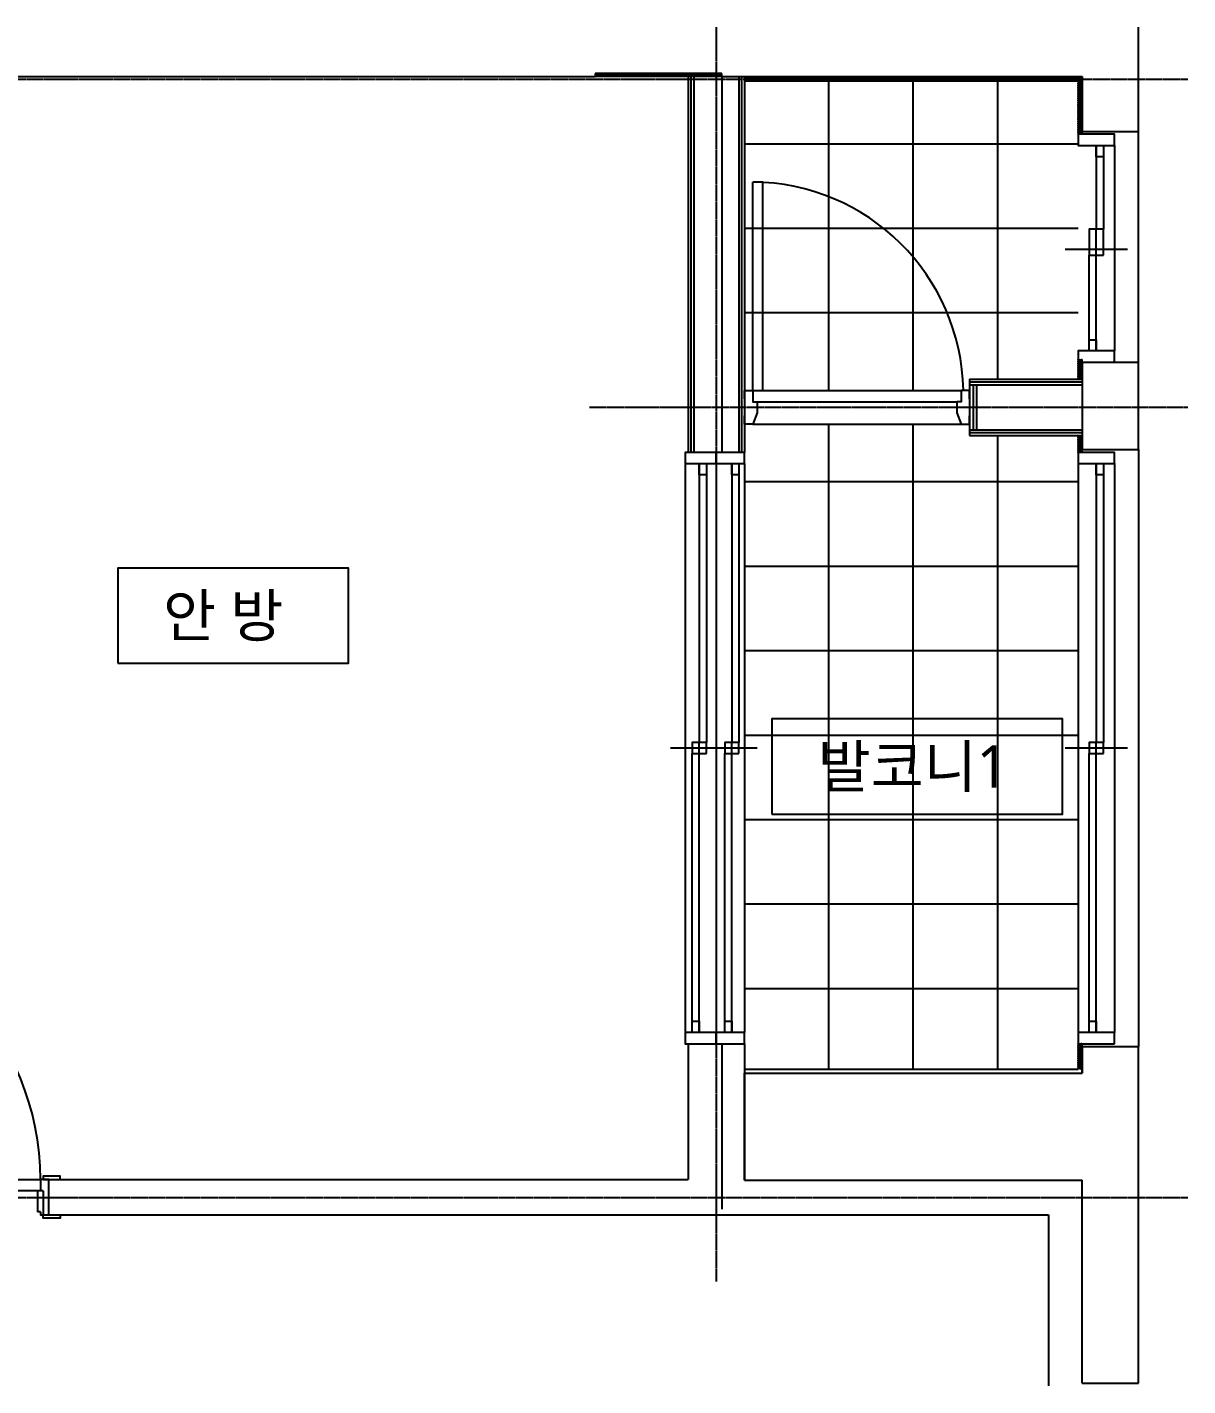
# Model space of a CAD drawing. Header units: millimetres. Extents: x 0 to 7727, y 0 to 4825.
# Drawn here: x 3605 to 7727, y 0 to 4825 of the extents above; entities that cross this region are included whole.
import ezdxf
from ezdxf.enums import TextEntityAlignment as Align

# ---------------------------------------------------------------- set-up
doc = ezdxf.new("R2010")
doc.units = ezdxf.units.MM
doc.linetypes.add('주동원본-1$0$CEN', pattern=[62, 60, -1, 0, -1])
for name, color, linetype in [('A_TXT', 160, 'Continuous'), ('LEGN', 7, 'Continuous'), ('주동원본-1$0$A_DOOR', 250, 'Continuous'), ('주동원본-1$0$A_DRY', 250, 'Continuous'), ('주동원본-1$0$A_ELE6', 6, 'Continuous'), ('주동원본-1$0$A_FIN2', 8, 'Continuous'), ('주동원본-1$0$A_HAT_P', 179, 'Continuous'), ('주동원본-1$0$A_HRAL', 4, 'Continuous'), ('주동원본-1$0$A_INS', 8, 'Continuous'), ('주동원본-1$0$A_WIN', 4, 'Continuous'), ('주동원본-1$0$AS_CEN-1', 1, '주동원본-1$0$CEN'), ('주동원본-1$0$AS_CON', 170, 'Continuous'), ('주동원본-1$0$WBLOCK', 7, 'Continuous')]:
    doc.layers.add(name, color=color, linetype=linetype)
doc.styles.add('맑은고딕', font='malgun.ttf')

# ---------------------------------------------------------------- blocks, each defined once
blk = doc.blocks.new('주동원본-1$0$WD_1000_D-a')
at = {"layer": '주동원본-1$0$A_DOOR', "linetype": 'Continuous'}
blk.add_line((0, 162), (50, 37), dxfattribs=at)
at = {"layer": '주동원본-1$0$A_DOOR', "color": 8}
for p, q in [((110, 162), (1020, 162)), ((1010, 122), (90, 122))]:
    blk.add_line(p, q, dxfattribs=at)
at = {"layer": '주동원본-1$0$A_DOOR', "ltscale": 0.3}
for p, q in [((70, 122), (90, 122)), ((70, 122), (70, 37)), ((90, 122), (90, 47)), ((1030, 122), (1010, 122)), ((1010, 122), (1010, 47)), ((1030, 122), (1030, 37)), ((80, 47), (90, 47)), ((1020, 47), (1010, 47))]:
    blk.add_line(p, q, dxfattribs=at)
at = {"layer": '주동원본-1$0$A_DOOR'}
blk.add_lwpolyline([(80, 162), (110, 162), (110, 1102), (80, 1102)], close=True, dxfattribs=at)
at = {"layer": '주동원본-1$0$A_DOOR', "linetype": 'Continuous'}
blk.add_lwpolyline([(0, 162), (50, 162), (50, 37), (0, 37)], close=True, dxfattribs=at)
at = {"layer": '주동원본-1$0$A_DOOR', "ltscale": 0.3}
for points in [[(70, 162), (10, 162), (10, 174), (70, 174)], [(1030, 162), (1090, 162), (1090, 174), (1030, 174)], [(70, 37), (10, 37), (10, 25), (70, 25)], [(1030, 37), (1090, 37), (1090, 25), (1030, 25)]]:
    blk.add_lwpolyline(points, close=True, dxfattribs=at)
for points in [[(50, 37), (50, 162), (80, 162), (80, 122)], [(1050, 37), (1050, 162), (1020, 162), (1020, 122)], [(80, 47), (80, 37), (50, 37)], [(1020, 47), (1020, 37), (1050, 37)]]:
    blk.add_lwpolyline(points, dxfattribs=at)
at = {"layer": '주동원본-1$0$A_DOOR', "color": 8}
blk.add_arc((79.3, 161.7), 940.7, 0.0175, 88.4976, dxfattribs=at)
blk = doc.blocks.new('주동원본-1$0$SD_800')
at = {"layer": '주동원본-1$0$A_DOOR', "linetype": 'Continuous'}
blk.add_line((30, 120), (30, 860), dxfattribs=at)
at = {"layer": '주동원본-1$0$A_DOOR', "color": 8}
for p, q in [((30, 120), (770, 120)), ((45, 80), (755, 80)), ((30, 0), (770, 0))]:
    blk.add_line(p, q, dxfattribs=at)
at = {"layer": '주동원본-1$0$A_DOOR', "linetype": 'Continuous'}
for points in [[(30, 120), (65, 120), (65, 860), (30, 860)], [(0, 90), (0, 120), (30, 120), (30, 80), (45, 80), (45, 40), (30, 0), (0, 0), (0, 30)], [(800, 90), (800, 120), (770, 120), (770, 80), (755, 80), (755, 40), (770, 0), (800, 0), (800, 30)]]:
    blk.add_lwpolyline(points, dxfattribs=at)
at = {"layer": '주동원본-1$0$A_DOOR', "color": 8}
blk.add_arc((24.5, 106.7), 753.3, 1.0384, 89.5816, dxfattribs=at)

msp = doc.modelspace()

# ---------------------------------------------------------------- linework, layer by layer
at = {"layer": 'LEGN', "color": 7}
for points in [[(3926.5, 2566.5), (4745.5, 2566.5), (4745.5, 2903.6), (3926.5, 2903.6)], [(6249.5, 2030.6), (7282.4, 2030.6), (7282.4, 2368.9), (6249.5, 2368.9)]]:
    msp.add_lwpolyline(points, close=True, dxfattribs=at)
at = {"layer": '주동원본-1$0$A_DRY', "color": 7}
for p, q in [((5952, 4650), (5952, 3315)), ((5962, 4650), (5962, 3315)), ((5972, 4650), (5972, 3315)), ((6132, 4650), (6132, 3315)), ((6142, 4650), (6142, 3315)), ((6152, 4650), (6152, 3315)), ((6952, 3575), (7352, 3575)), ((6952, 3575), (6952, 3375)), ((6952, 3565), (7352, 3565)), ((6952, 3555), (7352, 3555)), ((6964.5, 3555), (6964.5, 3395)), ((6977, 3555), (6977, 3395)), ((6952, 3395), (7352, 3395)), ((6952, 3385), (7352, 3385)), ((6952, 3375), (7352, 3375)), ((5952, 1215), (5952, 732.5)), ((6152, 1215), (6152, 730)), ((3682, 732.5), (5952, 732.5)), ((3682, 607.5), (7232, 607.5)), ((7232, 607.5), (7232, 0))]:
    msp.add_line(p, q, dxfattribs=at)
at = {"layer": '주동원본-1$0$A_ELE6', "color": 7}
for p, q in [((7552, 4455), (7552, 4825)), ((7552, 3635), (7552, 4455)), ((7552, 3325), (7552, 1205))]:
    msp.add_line(p, q, dxfattribs=at)
at = {"layer": '주동원본-1$0$A_FIN2', "color": 7, "ltscale": 0.7}
msp.add_line((6072, 4650), (5622, 4650), dxfattribs=at)
at = {"layer": '주동원본-1$0$A_HAT_P', "color": 7, "linetype": 'Continuous', "ltscale": 0.5}
for p, q in [((6452, 3535), (6452, 4635)), ((6752, 3535), (6752, 4635)), ((7052, 3575), (7052, 4635)), ((7337, 4410), (6152, 4410)), ((7337, 4110), (6152, 4110)), ((7337, 3810), (6152, 3810)), ((6452, 1125), (6452, 3415)), ((6752, 1125), (6752, 3415)), ((7052, 1125), (7052, 3375)), ((7337, 3210), (6152, 3210)), ((7337, 2910), (6152, 2910)), ((7337, 2610), (6152, 2610)), ((7337, 2310), (6152, 2310)), ((7337, 2010), (6152, 2010)), ((7337, 1710), (6152, 1710)), ((7337, 1410), (6152, 1410))]:
    msp.add_line(p, q, dxfattribs=at)
at = {"layer": '주동원본-1$0$A_INS', "color": 7, "ltscale": 0.7}
for p, q in [((6072, 4650), (6072, 3315)), ((6072, 1215), (6072, 627.5))]:
    msp.add_line(p, q, dxfattribs=at)
at = {"layer": '주동원본-1$0$A_INS', "color": 7}
for p, q in [((6152, 4635), (7337, 4635)), ((7337, 4635), (7337, 4445)), ((7337, 3645), (7337, 3575)), ((7337, 3375), (7337, 3315)), ((7337, 1215), (7337, 1125)), ((6152, 1125), (7337, 1125))]:
    msp.add_line(p, q, dxfattribs=at)
at = {"layer": '주동원본-1$0$A_INS', "color": 7, "ltscale": 0.7}
for points in [[(6072, 4650, -0.524856), (6070.1, 4652.7), (6071.4, 4657.3, 1.449198), (6067.6, 4657.3), (6068.9, 4652.7, -0.524856), (6067, 4650, -0.524856), (6065.1, 4652.7), (6066.4, 4657.3, 1.449198), (6062.6, 4657.3), (6063.9, 4652.7, -0.524856), (6062, 4650, -0.524856), (6060.1, 4652.7), (6061.4, 4657.3, 1.449198), (6057.6, 4657.3), (6058.9, 4652.7, -0.524856), (6057, 4650, -0.524856), (6055.1, 4652.7), (6056.4, 4657.3, 1.449198), (6052.6, 4657.3), (6053.9, 4652.7, -0.524856), (6052, 4650, -0.524856), (6050.1, 4652.7), (6051.4, 4657.3, 1.449198), (6047.6, 4657.3), (6048.9, 4652.7, -0.524856), (6047, 4650, -0.524856), (6045.1, 4652.7), (6046.4, 4657.3, 1.449198), (6042.6, 4657.3), (6043.9, 4652.7, -0.524856), (6042, 4650, -0.524856), (6040.1, 4652.7), (6041.4, 4657.3, 1.449198), (6037.6, 4657.3), (6038.9, 4652.7, -0.524856), (6037, 4650, -0.524856), (6035.1, 4652.7), (6036.4, 4657.3, 1.449198), (6032.6, 4657.3), (6033.9, 4652.7, -0.524856), (6032, 4650, -0.524856), (6030.1, 4652.7), (6031.4, 4657.3, 1.449198), (6027.6, 4657.3), (6028.9, 4652.7, -0.524856), (6027, 4650, -0.524856), (6025.1, 4652.7), (6026.4, 4657.3, 1.449198), (6022.6, 4657.3), (6023.9, 4652.7, -0.524856), (6022, 4650, -0.524856), (6020.1, 4652.7), (6021.4, 4657.3, 1.449198), (6017.6, 4657.3), (6018.9, 4652.7, -0.524856), (6017, 4650, -0.524856), (6015.1, 4652.7), (6016.4, 4657.3, 1.449198), (6012.6, 4657.3), (6013.9, 4652.7, -0.524856), (6012, 4650, -0.524856), (6010.1, 4652.7), (6011.4, 4657.3, 1.449198), (6007.6, 4657.3), (6008.9, 4652.7, -0.524856), (6007, 4650, -0.524856), (6005.1, 4652.7), (6006.4, 4657.3, 1.449198), (6002.6, 4657.3), (6003.9, 4652.7, -0.524856), (6002, 4650, -0.524856), (6000.1, 4652.7), (6001.4, 4657.3, 1.449198), (5997.6, 4657.3), (5998.9, 4652.7, -0.524856), (5997, 4650, -0.524856), (5995.1, 4652.7), (5996.4, 4657.3, 1.449198), (5992.6, 4657.3), (5993.9, 4652.7, -0.524856), (5992, 4650, -0.524856), (5990.1, 4652.7), (5991.4, 4657.3, 1.449198), (5987.6, 4657.3), (5988.9, 4652.7, -0.524856), (5987, 4650, -0.524856), (5985.1, 4652.7), (5986.4, 4657.3, 1.449198), (5982.6, 4657.3), (5983.9, 4652.7, -0.524856), (5982, 4650, -0.524856), (5980.1, 4652.7), (5981.4, 4657.3, 1.449198), (5977.6, 4657.3), (5978.9, 4652.7, -0.524856), (5977, 4650, -0.524856), (5975.1, 4652.7), (5976.4, 4657.3, 1.449198), (5972.6, 4657.3), (5973.9, 4652.7, -0.524856), (5972, 4650, -0.524856), (5970.1, 4652.7), (5971.4, 4657.3, 1.449198), (5967.6, 4657.3), (5968.9, 4652.7, -0.524856), (5967, 4650, -0.524856), (5965.1, 4652.7), (5966.4, 4657.3, 1.449198), (5962.6, 4657.3), (5963.9, 4652.7, -0.524856), (5962, 4650, -0.524856), (5960.1, 4652.7), (5961.4, 4657.3, 1.449198), (5957.6, 4657.3), (5958.9, 4652.7, -0.524856), (5957, 4650, -0.524856), (5955.1, 4652.7), (5956.4, 4657.3, 1.449198), (5952.6, 4657.3), (5953.9, 4652.7, -0.524856), (5952, 4650, -0.524856), (5950.1, 4652.7), (5951.4, 4657.3, 1.449198), (5947.6, 4657.3), (5948.9, 4652.7, -0.524856), (5947, 4650, -0.524856), (5945.1, 4652.7), (5946.4, 4657.3, 1.449198), (5942.6, 4657.3), (5943.9, 4652.7, -0.524856), (5942, 4650, -0.524856), (5940.1, 4652.7), (5941.4, 4657.3, 1.449198), (5937.6, 4657.3), (5938.9, 4652.7, -0.524856), (5937, 4650, -0.524856), (5935.1, 4652.7), (5936.4, 4657.3, 1.449198), (5932.6, 4657.3), (5933.9, 4652.7, -0.524856), (5932, 4650, -0.524856), (5930.1, 4652.7), (5931.4, 4657.3, 1.449198), (5927.6, 4657.3), (5928.9, 4652.7, -0.524856), (5927, 4650, -0.524856), (5925.1, 4652.7), (5926.4, 4657.3, 1.449198), (5922.6, 4657.3), (5923.9, 4652.7, -0.524856), (5922, 4650, -0.524856), (5920.1, 4652.7), (5921.4, 4657.3, 1.449198), (5917.6, 4657.3), (5918.9, 4652.7, -0.524856), (5917, 4650, -0.524856), (5915.1, 4652.7), (5916.4, 4657.3, 1.449198), (5912.6, 4657.3), (5913.9, 4652.7, -0.524856), (5912, 4650, -0.524856), (5910.1, 4652.7), (5911.4, 4657.3, 1.449198), (5907.6, 4657.3), (5908.9, 4652.7, -0.524856), (5907, 4650, -0.524856), (5905.1, 4652.7), (5906.4, 4657.3, 1.449198), (5902.6, 4657.3), (5903.9, 4652.7, -0.524856), (5902, 4650, -0.524856), (5900.1, 4652.7), (5901.4, 4657.3, 1.449198), (5897.6, 4657.3), (5898.9, 4652.7, -0.524856), (5897, 4650, -0.524856), (5895.1, 4652.7), (5896.4, 4657.3, 1.449198), (5892.6, 4657.3), (5893.9, 4652.7, -0.524856), (5892, 4650, -0.524856), (5890.1, 4652.7), (5891.4, 4657.3, 1.449198), (5887.6, 4657.3), (5888.9, 4652.7, -0.524856), (5887, 4650, -0.524856), (5885.1, 4652.7), (5886.4, 4657.3, 1.449198), (5882.6, 4657.3), (5883.9, 4652.7, -0.524856), (5882, 4650, -0.524856), (5880.1, 4652.7), (5881.4, 4657.3, 1.449198), (5877.6, 4657.3), (5878.9, 4652.7, -0.524856), (5877, 4650, -0.524856), (5875.1, 4652.7), (5876.4, 4657.3, 1.449198), (5872.6, 4657.3), (5873.9, 4652.7, -0.524856), (5872, 4650, -0.524856), (5870.1, 4652.7), (5871.4, 4657.3, 1.449198), (5867.6, 4657.3), (5868.9, 4652.7, -0.524856), (5867, 4650, -0.524856), (5865.1, 4652.7), (5866.4, 4657.3, 1.449198), (5862.6, 4657.3), (5863.9, 4652.7, -0.524856), (5862, 4650, -0.524856), (5860.1, 4652.7), (5861.4, 4657.3, 1.449198), (5857.6, 4657.3), (5858.9, 4652.7, -0.524856), (5857, 4650, -0.524856), (5855.1, 4652.7), (5856.4, 4657.3, 1.449198), (5852.6, 4657.3), (5853.9, 4652.7, -0.524856), (5852, 4650, -0.524856), (5850.1, 4652.7), (5851.4, 4657.3, 1.449198), (5847.6, 4657.3), (5848.9, 4652.7, -0.524856), (5847, 4650, -0.524856), (5845.1, 4652.7), (5846.4, 4657.3, 1.449198), (5842.6, 4657.3), (5843.9, 4652.7, -0.524856), (5842, 4650, -0.524856), (5840.1, 4652.7), (5841.4, 4657.3, 1.449198), (5837.6, 4657.3), (5838.9, 4652.7, -0.524856), (5837, 4650, -0.524856), (5835.1, 4652.7), (5836.4, 4657.3, 1.449198), (5832.6, 4657.3), (5833.9, 4652.7, -0.524856), (5832, 4650, -0.524856), (5830.1, 4652.7), (5831.4, 4657.3, 1.449198), (5827.6, 4657.3), (5828.9, 4652.7, -0.524856), (5827, 4650, -0.524856), (5825.1, 4652.7), (5826.4, 4657.3, 1.449198), (5822.6, 4657.3), (5823.9, 4652.7, -0.524856), (5822, 4650, -0.524856), (5820.1, 4652.7), (5821.4, 4657.3, 1.449198), (5817.6, 4657.3), (5818.9, 4652.7, -0.524856), (5817, 4650, -0.524856), (5815.1, 4652.7), (5816.4, 4657.3, 1.449198), (5812.6, 4657.3), (5813.9, 4652.7, -0.524856), (5812, 4650, -0.524856), (5810.1, 4652.7), (5811.4, 4657.3, 1.449198), (5807.6, 4657.3), (5808.9, 4652.7, -0.524856), (5807, 4650, -0.524856), (5805.1, 4652.7), (5806.4, 4657.3, 1.449198), (5802.6, 4657.3), (5803.9, 4652.7, -0.524856), (5802, 4650, -0.524856), (5800.1, 4652.7), (5801.4, 4657.3, 1.449198), (5797.6, 4657.3), (5798.9, 4652.7, -0.524856), (5797, 4650, -0.524856), (5795.1, 4652.7), (5796.4, 4657.3, 1.449198), (5792.6, 4657.3), (5793.9, 4652.7, -0.524856), (5792, 4650, -0.524856), (5790.1, 4652.7), (5791.4, 4657.3, 1.449198), (5787.6, 4657.3), (5788.9, 4652.7, -0.524856), (5787, 4650, -0.524856), (5785.1, 4652.7), (5786.4, 4657.3, 1.449198), (5782.6, 4657.3), (5783.9, 4652.7, -0.524856), (5782, 4650, -0.524856), (5780.1, 4652.7), (5781.4, 4657.3, 1.449198), (5777.6, 4657.3), (5778.9, 4652.7, -0.524856), (5777, 4650, -0.524856), (5775.1, 4652.7), (5776.4, 4657.3, 1.449198), (5772.6, 4657.3), (5773.9, 4652.7, -0.524856), (5772, 4650, -0.524856), (5770.1, 4652.7), (5771.4, 4657.3, 1.449198), (5767.6, 4657.3), (5768.9, 4652.7, -0.524856), (5767, 4650, -0.524856), (5765.1, 4652.7), (5766.4, 4657.3, 1.449198), (5762.6, 4657.3), (5763.9, 4652.7, -0.524856), (5762, 4650, -0.524856), (5760.1, 4652.7), (5761.4, 4657.3, 1.449198), (5757.6, 4657.3), (5758.9, 4652.7, -0.524856), (5757, 4650, -0.524856), (5755.1, 4652.7), (5756.4, 4657.3, 1.449198), (5752.6, 4657.3), (5753.9, 4652.7, -0.524856), (5752, 4650, -0.524856), (5750.1, 4652.7), (5751.4, 4657.3, 1.449198), (5747.6, 4657.3), (5748.9, 4652.7, -0.524856), (5747, 4650, -0.524856), (5745.1, 4652.7), (5746.4, 4657.3, 1.449198), (5742.6, 4657.3), (5743.9, 4652.7, -0.524856), (5742, 4650, -0.524856), (5740.1, 4652.7), (5741.4, 4657.3, 1.449198), (5737.6, 4657.3), (5738.9, 4652.7, -0.524856), (5737, 4650, -0.524856), (5735.1, 4652.7), (5736.4, 4657.3, 1.449198), (5732.6, 4657.3), (5733.9, 4652.7, -0.524856), (5732, 4650, -0.524856), (5730.1, 4652.7), (5731.4, 4657.3, 1.449198), (5727.6, 4657.3), (5728.9, 4652.7, -0.524856), (5727, 4650, -0.524856), (5725.1, 4652.7), (5726.4, 4657.3, 1.449198), (5722.6, 4657.3), (5723.9, 4652.7, -0.524856), (5722, 4650, -0.524856), (5720.1, 4652.7), (5721.4, 4657.3, 1.449198), (5717.6, 4657.3), (5718.9, 4652.7, -0.524856), (5717, 4650, -0.524856), (5715.1, 4652.7), (5716.4, 4657.3, 1.449198), (5712.6, 4657.3), (5713.9, 4652.7, -0.524856), (5712, 4650, -0.524856), (5710.1, 4652.7), (5711.4, 4657.3, 1.449198), (5707.6, 4657.3), (5708.9, 4652.7, -0.524856), (5707, 4650, -0.524856), (5705.1, 4652.7), (5706.4, 4657.3, 1.449198), (5702.6, 4657.3), (5703.9, 4652.7, -0.524856), (5702, 4650, -0.524856), (5700.1, 4652.7), (5701.4, 4657.3, 1.449198), (5697.6, 4657.3), (5698.9, 4652.7, -0.524856), (5697, 4650, -0.524856), (5695.1, 4652.7), (5696.4, 4657.3, 1.449198), (5692.6, 4657.3), (5693.9, 4652.7, -0.524856), (5692, 4650, -0.524856), (5690.1, 4652.7), (5691.4, 4657.3, 1.449198), (5687.6, 4657.3), (5688.9, 4652.7, -0.524856), (5687, 4650, -0.524856), (5685.1, 4652.7), (5686.4, 4657.3, 1.449198), (5682.6, 4657.3), (5683.9, 4652.7, -0.524856), (5682, 4650, -0.524856), (5680.1, 4652.7), (5681.4, 4657.3, 1.449198), (5677.6, 4657.3), (5678.9, 4652.7, -0.524856), (5677, 4650, -0.524856), (5675.1, 4652.7), (5676.4, 4657.3, 1.449198), (5672.6, 4657.3), (5673.9, 4652.7, -0.524856), (5672, 4650, -0.524856), (5670.1, 4652.7), (5671.4, 4657.3, 1.449198), (5667.6, 4657.3), (5668.9, 4652.7, -0.524856), (5667, 4650, -0.524856), (5665.1, 4652.7), (5666.4, 4657.3, 1.449198), (5662.6, 4657.3), (5663.9, 4652.7, -0.524856), (5662, 4650, -0.524856), (5660.1, 4652.7), (5661.4, 4657.3, 1.449198), (5657.6, 4657.3), (5658.9, 4652.7, -0.524856), (5657, 4650, -0.524856), (5655.1, 4652.7), (5656.4, 4657.3, 1.449198), (5652.6, 4657.3), (5653.9, 4652.7, -0.524856), (5652, 4650, -0.524856), (5650.1, 4652.7), (5651.4, 4657.3, 1.449198), (5647.6, 4657.3), (5648.9, 4652.7, -0.524856), (5647, 4650, -0.524856), (5645.1, 4652.7), (5646.4, 4657.3, 1.449198), (5642.6, 4657.3), (5643.9, 4652.7, -0.524856), (5642, 4650, -0.524856), (5640.1, 4652.7), (5641.4, 4657.3, 1.449198), (5637.6, 4657.3), (5638.9, 4652.7, -0.524856), (5637, 4650, -0.524856), (5635.1, 4652.7), (5636.4, 4657.3, 1.449198), (5632.6, 4657.3), (5633.9, 4652.7, -0.524856), (5632, 4650, -0.524856), (5630.1, 4652.7), (5631.4, 4657.3, 1.449198), (5627.6, 4657.3), (5628.9, 4652.7, -0.524856), (5627, 4650, -0.524856), (5625.1, 4652.7), (5626.4, 4657.3, 1.449198), (5622.6, 4657.3), (5623.9, 4652.7, -0.524856), (5622, 4650)], [(6152, 4650, -0.524856), (6154.8, 4645.9), (6152.9, 4639.1, 1.449198), (6158.6, 4639.1), (6156.7, 4645.9, -0.524856), (6159.5, 4650, -0.524856), (6162.3, 4645.9), (6160.4, 4639.1, 1.449198), (6166.1, 4639.1), (6164.2, 4645.9, -0.524856), (6167, 4650, -0.524856), (6169.8, 4645.9), (6167.9, 4639.1, 1.449198), (6173.6, 4639.1), (6171.7, 4645.9, -0.524856), (6174.5, 4650, -0.524856), (6177.3, 4645.9), (6175.4, 4639.1, 1.449198), (6181.1, 4639.1), (6179.2, 4645.9, -0.524856), (6182, 4650, -0.524856), (6184.8, 4645.9), (6182.9, 4639.1, 1.449198), (6188.6, 4639.1), (6186.7, 4645.9, -0.524856), (6189.5, 4650, -0.524856), (6192.3, 4645.9), (6190.4, 4639.1, 1.449198), (6196.1, 4639.1), (6194.2, 4645.9, -0.524856), (6197, 4650, -0.524856), (6199.8, 4645.9), (6197.9, 4639.1, 1.449198), (6203.6, 4639.1), (6201.7, 4645.9, -0.524856), (6204.5, 4650, -0.524856), (6207.3, 4645.9), (6205.4, 4639.1, 1.449198), (6211.1, 4639.1), (6209.2, 4645.9, -0.524856), (6212, 4650, -0.524856), (6214.8, 4645.9), (6212.9, 4639.1, 1.449198), (6218.6, 4639.1), (6216.7, 4645.9, -0.524856), (6219.5, 4650, -0.524856), (6222.3, 4645.9), (6220.4, 4639.1, 1.449198), (6226.1, 4639.1), (6224.2, 4645.9, -0.524856), (6227, 4650, -0.524856), (6229.8, 4645.9), (6227.9, 4639.1, 1.449198), (6233.6, 4639.1), (6231.7, 4645.9, -0.524856), (6234.5, 4650, -0.524856), (6237.3, 4645.9), (6235.4, 4639.1, 1.449198), (6241.1, 4639.1), (6239.2, 4645.9, -0.524856), (6242, 4650, -0.524856), (6244.8, 4645.9), (6242.9, 4639.1, 1.449198), (6248.6, 4639.1), (6246.7, 4645.9, -0.524856), (6249.5, 4650, -0.524856), (6252.3, 4645.9), (6250.4, 4639.1, 1.449198), (6256.1, 4639.1), (6254.2, 4645.9, -0.524856), (6257, 4650, -0.524856), (6259.8, 4645.9), (6257.9, 4639.1, 1.449198), (6263.6, 4639.1), (6261.7, 4645.9, -0.524856), (6264.5, 4650, -0.524856), (6267.3, 4645.9), (6265.4, 4639.1, 1.449198), (6271.1, 4639.1), (6269.2, 4645.9, -0.524856), (6272, 4650, -0.524856), (6274.8, 4645.9), (6272.9, 4639.1, 1.449198), (6278.6, 4639.1), (6276.7, 4645.9, -0.524856), (6279.5, 4650, -0.524856), (6282.3, 4645.9), (6280.4, 4639.1, 1.449198), (6286.1, 4639.1), (6284.2, 4645.9, -0.524856), (6287, 4650, -0.524856), (6289.8, 4645.9), (6287.9, 4639.1, 1.449198), (6293.6, 4639.1), (6291.7, 4645.9, -0.524856), (6294.5, 4650, -0.524856), (6297.3, 4645.9), (6295.4, 4639.1, 1.449198), (6301.1, 4639.1), (6299.2, 4645.9, -0.524856), (6302, 4650, -0.524856), (6304.8, 4645.9), (6302.9, 4639.1, 1.449198), (6308.6, 4639.1), (6306.7, 4645.9, -0.524856), (6309.5, 4650, -0.524856), (6312.3, 4645.9), (6310.4, 4639.1, 1.449198), (6316.1, 4639.1), (6314.2, 4645.9, -0.524856), (6317, 4650, -0.524856), (6319.8, 4645.9), (6317.9, 4639.1, 1.449198), (6323.6, 4639.1), (6321.7, 4645.9, -0.524856), (6324.5, 4650, -0.524856), (6327.3, 4645.9), (6325.4, 4639.1, 1.449198), (6331.1, 4639.1), (6329.2, 4645.9, -0.524856), (6332, 4650, -0.524856), (6334.8, 4645.9), (6332.9, 4639.1, 1.449198), (6338.6, 4639.1), (6336.7, 4645.9, -0.524856), (6339.5, 4650, -0.524856), (6342.3, 4645.9), (6340.4, 4639.1, 1.449198), (6346.1, 4639.1), (6344.2, 4645.9, -0.524856), (6347, 4650, -0.524856), (6349.8, 4645.9), (6347.9, 4639.1, 1.449198), (6353.6, 4639.1), (6351.7, 4645.9, -0.524856), (6354.5, 4650, -0.524856), (6357.3, 4645.9), (6355.4, 4639.1, 1.449198), (6361.1, 4639.1), (6359.2, 4645.9, -0.524856), (6362, 4650, -0.524856), (6364.8, 4645.9), (6362.9, 4639.1, 1.449198), (6368.6, 4639.1), (6366.7, 4645.9, -0.524856), (6369.5, 4650, -0.524856), (6372.3, 4645.9), (6370.4, 4639.1, 1.449198), (6376.1, 4639.1), (6374.2, 4645.9, -0.524856), (6377, 4650, -0.524856), (6379.8, 4645.9), (6377.9, 4639.1, 1.449198), (6383.6, 4639.1), (6381.7, 4645.9, -0.524856), (6384.5, 4650, -0.524856), (6387.3, 4645.9), (6385.4, 4639.1, 1.449198), (6391.1, 4639.1), (6389.2, 4645.9, -0.524856), (6392, 4650, -0.524856), (6394.8, 4645.9), (6392.9, 4639.1, 1.449198), (6398.6, 4639.1), (6396.7, 4645.9, -0.524856), (6399.5, 4650, -0.524856), (6402.3, 4645.9), (6400.4, 4639.1, 1.449198), (6406.1, 4639.1), (6404.2, 4645.9, -0.524856), (6407, 4650, -0.524856), (6409.8, 4645.9), (6407.9, 4639.1, 1.449198), (6413.6, 4639.1), (6411.7, 4645.9, -0.524856), (6414.5, 4650, -0.524856), (6417.3, 4645.9), (6415.4, 4639.1, 1.449198), (6421.1, 4639.1), (6419.2, 4645.9, -0.524856), (6422, 4650, -0.524856), (6424.8, 4645.9), (6422.9, 4639.1, 1.449198), (6428.6, 4639.1), (6426.7, 4645.9, -0.524856), (6429.5, 4650, -0.524856), (6432.3, 4645.9), (6430.4, 4639.1, 1.449198), (6436.1, 4639.1), (6434.2, 4645.9, -0.524856), (6437, 4650, -0.524856), (6439.8, 4645.9), (6437.9, 4639.1, 1.449198), (6443.6, 4639.1), (6441.7, 4645.9, -0.524856), (6444.5, 4650, -0.524856), (6447.3, 4645.9), (6445.4, 4639.1, 1.449198), (6451.1, 4639.1), (6449.2, 4645.9, -0.524856), (6452, 4650, -0.524856), (6454.8, 4645.9), (6452.9, 4639.1, 1.449198), (6458.6, 4639.1), (6456.7, 4645.9, -0.524856), (6459.5, 4650, -0.524856), (6462.3, 4645.9), (6460.4, 4639.1, 1.449198), (6466.1, 4639.1), (6464.2, 4645.9, -0.524856), (6467, 4650, -0.524856), (6469.8, 4645.9), (6467.9, 4639.1, 1.449198), (6473.6, 4639.1), (6471.7, 4645.9, -0.524856), (6474.5, 4650, -0.524856), (6477.3, 4645.9), (6475.4, 4639.1, 1.449198), (6481.1, 4639.1), (6479.2, 4645.9, -0.524856), (6482, 4650, -0.524856), (6484.8, 4645.9), (6482.9, 4639.1, 1.449198), (6488.6, 4639.1), (6486.7, 4645.9, -0.524856), (6489.5, 4650, -0.524856), (6492.3, 4645.9), (6490.4, 4639.1, 1.449198), (6496.1, 4639.1), (6494.2, 4645.9, -0.524856), (6497, 4650, -0.524856), (6499.8, 4645.9), (6497.9, 4639.1, 1.449198), (6503.6, 4639.1), (6501.7, 4645.9, -0.524856), (6504.5, 4650, -0.524856), (6507.3, 4645.9), (6505.4, 4639.1, 1.449198), (6511.1, 4639.1), (6509.2, 4645.9, -0.524856), (6512, 4650, -0.524856), (6514.8, 4645.9), (6512.9, 4639.1, 1.449198), (6518.6, 4639.1), (6516.7, 4645.9, -0.524856), (6519.5, 4650, -0.524856), (6522.3, 4645.9), (6520.4, 4639.1, 1.449198), (6526.1, 4639.1), (6524.2, 4645.9, -0.524856), (6527, 4650, -0.524856), (6529.8, 4645.9), (6527.9, 4639.1, 1.449198), (6533.6, 4639.1), (6531.7, 4645.9, -0.524856), (6534.5, 4650, -0.524856), (6537.3, 4645.9), (6535.4, 4639.1, 1.449198), (6541.1, 4639.1), (6539.2, 4645.9, -0.524856), (6542, 4650, -0.524856), (6544.8, 4645.9), (6542.9, 4639.1, 1.449198), (6548.6, 4639.1), (6546.7, 4645.9, -0.524856), (6549.5, 4650, -0.524856), (6552.3, 4645.9), (6550.4, 4639.1, 1.449198), (6556.1, 4639.1), (6554.2, 4645.9, -0.524856), (6557, 4650, -0.524856), (6559.8, 4645.9), (6557.9, 4639.1, 1.449198), (6563.6, 4639.1), (6561.7, 4645.9, -0.524856), (6564.5, 4650, -0.524856), (6567.3, 4645.9), (6565.4, 4639.1, 1.449198), (6571.1, 4639.1), (6569.2, 4645.9, -0.524856), (6572, 4650, -0.524856), (6574.8, 4645.9), (6572.9, 4639.1, 1.449198), (6578.6, 4639.1), (6576.7, 4645.9, -0.524856), (6579.5, 4650, -0.524856), (6582.3, 4645.9), (6580.4, 4639.1, 1.449198), (6586.1, 4639.1), (6584.2, 4645.9, -0.524856), (6587, 4650, -0.524856), (6589.8, 4645.9), (6587.9, 4639.1, 1.449198), (6593.6, 4639.1), (6591.7, 4645.9, -0.524856), (6594.5, 4650, -0.524856), (6597.3, 4645.9), (6595.4, 4639.1, 1.449198), (6601.1, 4639.1), (6599.2, 4645.9, -0.524856), (6602, 4650, -0.524856), (6604.8, 4645.9), (6602.9, 4639.1, 1.449198), (6608.6, 4639.1), (6606.7, 4645.9, -0.524856), (6609.5, 4650, -0.524856), (6612.3, 4645.9), (6610.4, 4639.1, 1.449198), (6616.1, 4639.1), (6614.2, 4645.9, -0.524856), (6617, 4650, -0.524856), (6619.8, 4645.9), (6617.9, 4639.1, 1.449198), (6623.6, 4639.1), (6621.7, 4645.9, -0.524856), (6624.5, 4650, -0.524856), (6627.3, 4645.9), (6625.4, 4639.1, 1.449198), (6631.1, 4639.1), (6629.2, 4645.9, -0.524856), (6632, 4650, -0.524856), (6634.8, 4645.9), (6632.9, 4639.1, 1.449198), (6638.6, 4639.1), (6636.7, 4645.9, -0.524856), (6639.5, 4650, -0.524856), (6642.3, 4645.9), (6640.4, 4639.1, 1.449198), (6646.1, 4639.1), (6644.2, 4645.9, -0.524856), (6647, 4650, -0.524856), (6649.8, 4645.9), (6647.9, 4639.1, 1.449198), (6653.6, 4639.1), (6651.7, 4645.9, -0.524856), (6654.5, 4650, -0.524856), (6657.3, 4645.9), (6655.4, 4639.1, 1.449198), (6661.1, 4639.1), (6659.2, 4645.9, -0.524856), (6662, 4650, -0.524856), (6664.8, 4645.9), (6662.9, 4639.1, 1.449198), (6668.6, 4639.1), (6666.7, 4645.9, -0.524856), (6669.5, 4650, -0.524856), (6672.3, 4645.9), (6670.4, 4639.1, 1.449198), (6676.1, 4639.1), (6674.2, 4645.9, -0.524856), (6677, 4650, -0.524856), (6679.8, 4645.9), (6677.9, 4639.1, 1.449198), (6683.6, 4639.1), (6681.7, 4645.9, -0.524856), (6684.5, 4650, -0.524856), (6687.3, 4645.9), (6685.4, 4639.1, 1.449198), (6691.1, 4639.1), (6689.2, 4645.9, -0.524856), (6692, 4650, -0.524856), (6694.8, 4645.9), (6692.9, 4639.1, 1.449198), (6698.6, 4639.1), (6696.7, 4645.9, -0.524856), (6699.5, 4650, -0.524856), (6702.3, 4645.9), (6700.4, 4639.1, 1.449198), (6706.1, 4639.1), (6704.2, 4645.9, -0.524856), (6707, 4650, -0.524856), (6709.8, 4645.9), (6707.9, 4639.1, 1.449198), (6713.6, 4639.1), (6711.7, 4645.9, -0.524856), (6714.5, 4650, -0.524856), (6717.3, 4645.9), (6715.4, 4639.1, 1.449198), (6721.1, 4639.1), (6719.2, 4645.9, -0.524856), (6722, 4650, -0.524856), (6724.8, 4645.9), (6722.9, 4639.1, 1.449198), (6728.6, 4639.1), (6726.7, 4645.9, -0.524856), (6729.5, 4650, -0.524856), (6732.3, 4645.9), (6730.4, 4639.1, 1.449198), (6736.1, 4639.1), (6734.2, 4645.9, -0.524856), (6737, 4650, -0.524856), (6739.8, 4645.9), (6737.9, 4639.1, 1.449198), (6743.6, 4639.1), (6741.7, 4645.9, -0.524856), (6744.5, 4650, -0.524856), (6747.3, 4645.9), (6745.4, 4639.1, 1.449198), (6751.1, 4639.1), (6749.2, 4645.9, -0.524856), (6752, 4650, -0.524856), (6754.8, 4645.9), (6752.9, 4639.1, 1.449198), (6758.6, 4639.1), (6756.7, 4645.9, -0.524856), (6759.5, 4650, -0.524856), (6762.3, 4645.9), (6760.4, 4639.1, 1.449198), (6766.1, 4639.1), (6764.2, 4645.9, -0.524856), (6767, 4650, -0.524856), (6769.8, 4645.9), (6767.9, 4639.1, 1.449198), (6773.6, 4639.1), (6771.7, 4645.9, -0.524856), (6774.5, 4650, -0.524856), (6777.3, 4645.9), (6775.4, 4639.1, 1.449198), (6781.1, 4639.1), (6779.2, 4645.9, -0.524856), (6782, 4650, -0.524856), (6784.8, 4645.9), (6782.9, 4639.1, 1.449198), (6788.6, 4639.1), (6786.7, 4645.9, -0.524856), (6789.5, 4650, -0.524856), (6792.3, 4645.9), (6790.4, 4639.1, 1.449198), (6796.1, 4639.1), (6794.2, 4645.9, -0.524856), (6797, 4650, -0.524856), (6799.8, 4645.9), (6797.9, 4639.1, 1.449198), (6803.6, 4639.1), (6801.7, 4645.9, -0.524856), (6804.5, 4650, -0.524856), (6807.3, 4645.9), (6805.4, 4639.1, 1.449198), (6811.1, 4639.1), (6809.2, 4645.9, -0.524856), (6812, 4650, -0.524856), (6814.8, 4645.9), (6812.9, 4639.1, 1.449198), (6818.6, 4639.1), (6816.7, 4645.9, -0.524856), (6819.5, 4650, -0.524856), (6822.3, 4645.9), (6820.4, 4639.1, 1.449198), (6826.1, 4639.1), (6824.2, 4645.9, -0.524856), (6827, 4650, -0.524856), (6829.8, 4645.9), (6827.9, 4639.1, 1.449198), (6833.6, 4639.1), (6831.7, 4645.9, -0.524856), (6834.5, 4650, -0.524856), (6837.3, 4645.9), (6835.4, 4639.1, 1.449198), (6841.1, 4639.1), (6839.2, 4645.9, -0.524856), (6842, 4650, -0.524856), (6844.8, 4645.9), (6842.9, 4639.1, 1.449198), (6848.6, 4639.1), (6846.7, 4645.9, -0.524856), (6849.5, 4650, -0.524856), (6852.3, 4645.9), (6850.4, 4639.1, 1.449198), (6856.1, 4639.1), (6854.2, 4645.9, -0.524856), (6857, 4650, -0.524856), (6859.8, 4645.9), (6857.9, 4639.1, 1.449198), (6863.6, 4639.1), (6861.7, 4645.9, -0.524856), (6864.5, 4650, -0.524856), (6867.3, 4645.9), (6865.4, 4639.1, 1.449198), (6871.1, 4639.1), (6869.2, 4645.9, -0.524856), (6872, 4650, -0.524856), (6874.8, 4645.9), (6872.9, 4639.1, 1.449198), (6878.6, 4639.1), (6876.7, 4645.9, -0.524856), (6879.5, 4650, -0.524856), (6882.3, 4645.9), (6880.4, 4639.1, 1.449198), (6886.1, 4639.1), (6884.2, 4645.9, -0.524856), (6887, 4650, -0.524856), (6889.8, 4645.9), (6887.9, 4639.1, 1.449198), (6893.6, 4639.1), (6891.7, 4645.9, -0.524856), (6894.5, 4650, -0.524856), (6897.3, 4645.9), (6895.4, 4639.1, 1.449198), (6901.1, 4639.1), (6899.2, 4645.9, -0.524856), (6902, 4650, -0.524856), (6904.8, 4645.9), (6902.9, 4639.1, 1.449198), (6908.6, 4639.1), (6906.7, 4645.9, -0.524856), (6909.5, 4650, -0.524856), (6912.3, 4645.9), (6910.4, 4639.1, 1.449198), (6916.1, 4639.1), (6914.2, 4645.9, -0.524856), (6917, 4650, -0.524856), (6919.8, 4645.9), (6917.9, 4639.1, 1.449198), (6923.6, 4639.1), (6921.7, 4645.9, -0.524856), (6924.5, 4650, -0.524856), (6927.3, 4645.9), (6925.4, 4639.1, 1.449198), (6931.1, 4639.1), (6929.2, 4645.9, -0.524856), (6932, 4650, -0.524856), (6934.8, 4645.9), (6932.9, 4639.1, 1.449198), (6938.6, 4639.1), (6936.7, 4645.9, -0.524856), (6939.5, 4650, -0.524856), (6942.3, 4645.9), (6940.4, 4639.1, 1.449198), (6946.1, 4639.1), (6944.2, 4645.9, -0.524856), (6947, 4650, -0.524856), (6949.8, 4645.9), (6947.9, 4639.1, 1.449198), (6953.6, 4639.1), (6951.7, 4645.9, -0.524856), (6954.5, 4650, -0.524856), (6957.3, 4645.9), (6955.4, 4639.1, 1.449198), (6961.1, 4639.1), (6959.2, 4645.9, -0.524856), (6962, 4650, -0.524856), (6964.8, 4645.9), (6962.9, 4639.1, 1.449198), (6968.6, 4639.1), (6966.7, 4645.9, -0.524856), (6969.5, 4650, -0.524856), (6972.3, 4645.9), (6970.4, 4639.1, 1.449198), (6976.1, 4639.1), (6974.2, 4645.9, -0.524856), (6977, 4650, -0.524856), (6979.8, 4645.9), (6977.9, 4639.1, 1.449198), (6983.6, 4639.1), (6981.7, 4645.9, -0.524856), (6984.5, 4650, -0.524856), (6987.3, 4645.9), (6985.4, 4639.1, 1.449198), (6991.1, 4639.1), (6989.2, 4645.9, -0.524856), (6992, 4650, -0.524856), (6994.8, 4645.9), (6992.9, 4639.1, 1.449198), (6998.6, 4639.1), (6996.7, 4645.9, -0.524856), (6999.5, 4650, -0.524856), (7002.3, 4645.9), (7000.4, 4639.1, 1.449198), (7006.1, 4639.1), (7004.2, 4645.9, -0.524856), (7007, 4650, -0.524856), (7009.8, 4645.9), (7007.9, 4639.1, 1.449198), (7013.6, 4639.1), (7011.7, 4645.9, -0.524856), (7014.5, 4650, -0.524856), (7017.3, 4645.9), (7015.4, 4639.1, 1.449198), (7021.1, 4639.1), (7019.2, 4645.9, -0.524856), (7022, 4650, -0.524856), (7024.8, 4645.9), (7022.9, 4639.1, 1.449198), (7028.6, 4639.1), (7026.7, 4645.9, -0.524856), (7029.5, 4650, -0.524856), (7032.3, 4645.9), (7030.4, 4639.1, 1.449198), (7036.1, 4639.1), (7034.2, 4645.9, -0.524856), (7037, 4650, -0.524856), (7039.8, 4645.9), (7037.9, 4639.1, 1.449198), (7043.6, 4639.1), (7041.7, 4645.9, -0.524856), (7044.5, 4650, -0.524856), (7047.3, 4645.9), (7045.4, 4639.1, 1.449198), (7051.1, 4639.1), (7049.2, 4645.9, -0.524856), (7052, 4650, -0.524856), (7054.8, 4645.9), (7052.9, 4639.1, 1.449198), (7058.6, 4639.1), (7056.7, 4645.9, -0.524856), (7059.5, 4650, -0.524856), (7062.3, 4645.9), (7060.4, 4639.1, 1.449198), (7066.1, 4639.1), (7064.2, 4645.9, -0.524856), (7067, 4650, -0.524856), (7069.8, 4645.9), (7067.9, 4639.1, 1.449198), (7073.6, 4639.1), (7071.7, 4645.9, -0.524856), (7074.5, 4650, -0.524856), (7077.3, 4645.9), (7075.4, 4639.1, 1.449198), (7081.1, 4639.1), (7079.2, 4645.9, -0.524856), (7082, 4650, -0.524856), (7084.8, 4645.9), (7082.9, 4639.1, 1.449198), (7088.6, 4639.1), (7086.7, 4645.9, -0.524856), (7089.5, 4650, -0.524856), (7092.3, 4645.9), (7090.4, 4639.1, 1.449198), (7096.1, 4639.1), (7094.2, 4645.9, -0.524856), (7097, 4650, -0.524856), (7099.8, 4645.9), (7097.9, 4639.1, 1.449198), (7103.6, 4639.1), (7101.7, 4645.9, -0.524856), (7104.5, 4650, -0.524856), (7107.3, 4645.9), (7105.4, 4639.1, 1.449198), (7111.1, 4639.1), (7109.2, 4645.9, -0.524856), (7112, 4650, -0.524856), (7114.8, 4645.9), (7112.9, 4639.1, 1.449198), (7118.6, 4639.1), (7116.7, 4645.9, -0.524856), (7119.5, 4650, -0.524856), (7122.3, 4645.9), (7120.4, 4639.1, 1.449198), (7126.1, 4639.1), (7124.2, 4645.9, -0.524856), (7127, 4650, -0.524856), (7129.8, 4645.9), (7127.9, 4639.1, 1.449198), (7133.6, 4639.1), (7131.7, 4645.9, -0.524856), (7134.5, 4650, -0.524856), (7137.3, 4645.9), (7135.4, 4639.1, 1.449198), (7141.1, 4639.1), (7139.2, 4645.9, -0.524856), (7142, 4650, -0.524856), (7144.8, 4645.9), (7142.9, 4639.1, 1.449198), (7148.6, 4639.1), (7146.7, 4645.9, -0.524856), (7149.5, 4650, -0.524856), (7152.3, 4645.9), (7150.4, 4639.1, 1.449198), (7156.1, 4639.1), (7154.2, 4645.9, -0.524856), (7157, 4650, -0.524856), (7159.8, 4645.9), (7157.9, 4639.1, 1.449198), (7163.6, 4639.1), (7161.7, 4645.9, -0.524856), (7164.5, 4650, -0.524856), (7167.3, 4645.9), (7165.4, 4639.1, 1.449198), (7171.1, 4639.1), (7169.2, 4645.9, -0.524856), (7172, 4650, -0.524856), (7174.8, 4645.9), (7172.9, 4639.1, 1.449198), (7178.6, 4639.1), (7176.7, 4645.9, -0.524856), (7179.5, 4650, -0.524856), (7182.3, 4645.9), (7180.4, 4639.1, 1.449198), (7186.1, 4639.1), (7184.2, 4645.9, -0.524856), (7187, 4650, -0.524856), (7189.8, 4645.9), (7187.9, 4639.1, 1.449198), (7193.6, 4639.1), (7191.7, 4645.9, -0.524856), (7194.5, 4650, -0.524856), (7197.3, 4645.9), (7195.4, 4639.1, 1.449198), (7201.1, 4639.1), (7199.2, 4645.9, -0.524856), (7202, 4650, -0.524856), (7204.8, 4645.9), (7202.9, 4639.1, 1.449198), (7208.6, 4639.1), (7206.7, 4645.9, -0.524856), (7209.5, 4650, -0.524856), (7212.3, 4645.9), (7210.4, 4639.1, 1.449198), (7216.1, 4639.1), (7214.2, 4645.9, -0.524856), (7217, 4650, -0.524856), (7219.8, 4645.9), (7217.9, 4639.1, 1.449198), (7223.6, 4639.1), (7221.7, 4645.9, -0.524856), (7224.5, 4650, -0.524856), (7227.3, 4645.9), (7225.4, 4639.1, 1.449198), (7231.1, 4639.1), (7229.2, 4645.9, -0.524856), (7232, 4650, -0.524856), (7234.8, 4645.9), (7232.9, 4639.1, 1.449198), (7238.6, 4639.1), (7236.7, 4645.9, -0.524856), (7239.5, 4650, -0.524856), (7242.3, 4645.9), (7240.4, 4639.1, 1.449198), (7246.1, 4639.1), (7244.2, 4645.9, -0.524856), (7247, 4650, -0.524856), (7249.8, 4645.9), (7247.9, 4639.1, 1.449198), (7253.6, 4639.1), (7251.7, 4645.9, -0.524856), (7254.5, 4650, -0.524856), (7257.3, 4645.9), (7255.4, 4639.1, 1.449198), (7261.1, 4639.1), (7259.2, 4645.9, -0.524856), (7262, 4650, -0.524856), (7264.8, 4645.9), (7262.9, 4639.1, 1.449198), (7268.6, 4639.1), (7266.7, 4645.9, -0.524856), (7269.5, 4650, -0.524856), (7272.3, 4645.9), (7270.4, 4639.1, 1.449198), (7276.1, 4639.1), (7274.2, 4645.9, -0.524856), (7277, 4650, -0.524856), (7279.8, 4645.9), (7277.9, 4639.1, 1.449198), (7283.6, 4639.1), (7281.7, 4645.9, -0.524856), (7284.5, 4650, -0.524856), (7287.3, 4645.9), (7285.4, 4639.1, 1.449198), (7291.1, 4639.1), (7289.2, 4645.9, -0.524856), (7292, 4650, -0.524856), (7294.8, 4645.9), (7292.9, 4639.1, 1.449198), (7298.6, 4639.1), (7296.7, 4645.9, -0.524856), (7299.5, 4650, -0.524856), (7302.3, 4645.9), (7300.4, 4639.1, 1.449198), (7306.1, 4639.1), (7304.2, 4645.9, -0.524856), (7307, 4650, -0.524856), (7309.8, 4645.9), (7307.9, 4639.1, 1.449198), (7313.6, 4639.1), (7311.7, 4645.9, -0.524856), (7314.5, 4650, -0.524856), (7317.3, 4645.9), (7315.4, 4639.1, 1.449198), (7321.1, 4639.1), (7319.2, 4645.9, -0.524856), (7322, 4650, -0.524856), (7324.8, 4645.9), (7322.9, 4639.1, 1.449198), (7328.6, 4639.1), (7326.7, 4645.9, -0.524856), (7329.5, 4650, -0.524856), (7332.3, 4645.9), (7330.4, 4639.1, 1.449198), (7336.1, 4639.1), (7334.2, 4645.9, -0.524856), (7337, 4650, -0.524856), (7339.8, 4645.9), (7337.9, 4639.1, 1.449198), (7343.6, 4639.1), (7341.7, 4645.9, -0.524856), (7344.5, 4650, -0.524856), (7347.3, 4645.9), (7345.4, 4639.1, 1.449198), (7351.1, 4639.1), (7349.2, 4645.9, -0.524856), (7352, 4650)], [(7337, 4445, -0.524856), (7341.1, 4447.8), (7347.9, 4445.9, 1.449198), (7347.9, 4451.6), (7341.1, 4449.7, -0.524856), (7337, 4452.5, -0.524856), (7341.1, 4455.3), (7347.9, 4453.4, 1.449198), (7347.9, 4459.1), (7341.1, 4457.2, -0.524856), (7337, 4460, -0.524856), (7341.1, 4462.8), (7347.9, 4460.9, 1.449198), (7347.9, 4466.6), (7341.1, 4464.7, -0.524856), (7337, 4467.5, -0.524856), (7341.1, 4470.3), (7347.9, 4468.4, 1.449198), (7347.9, 4474.1), (7341.1, 4472.2, -0.524856), (7337, 4475, -0.524856), (7341.1, 4477.8), (7347.9, 4475.9, 1.449198), (7347.9, 4481.6), (7341.1, 4479.7, -0.524856), (7337, 4482.5, -0.524856), (7341.1, 4485.3), (7347.9, 4483.4, 1.449198), (7347.9, 4489.1), (7341.1, 4487.2, -0.524856), (7337, 4490, -0.524856), (7341.1, 4492.8), (7347.9, 4490.9, 1.449198), (7347.9, 4496.6), (7341.1, 4494.7, -0.524856), (7337, 4497.5, -0.524856), (7341.1, 4500.3), (7347.9, 4498.4, 1.449198), (7347.9, 4504.1), (7341.1, 4502.2, -0.524856), (7337, 4505, -0.524856), (7341.1, 4507.8), (7347.9, 4505.9, 1.449198), (7347.9, 4511.6), (7341.1, 4509.7, -0.524856), (7337, 4512.5, -0.524856), (7341.1, 4515.3), (7347.9, 4513.4, 1.449198), (7347.9, 4519.1), (7341.1, 4517.2, -0.524856), (7337, 4520, -0.524856), (7341.1, 4522.8), (7347.9, 4520.9, 1.449198), (7347.9, 4526.6), (7341.1, 4524.7, -0.524856), (7337, 4527.5, -0.524856), (7341.1, 4530.3), (7347.9, 4528.4, 1.449198), (7347.9, 4534.1), (7341.1, 4532.2, -0.524856), (7337, 4535, -0.524856), (7341.1, 4537.8), (7347.9, 4535.9, 1.449198), (7347.9, 4541.6), (7341.1, 4539.7, -0.524856), (7337, 4542.5, -0.524856), (7341.1, 4545.3), (7347.9, 4543.4, 1.449198), (7347.9, 4549.1), (7341.1, 4547.2, -0.524856), (7337, 4550, -0.524856), (7341.1, 4552.8), (7347.9, 4550.9, 1.449198), (7347.9, 4556.6), (7341.1, 4554.7, -0.524856), (7337, 4557.5, -0.524856), (7341.1, 4560.3), (7347.9, 4558.4, 1.449198), (7347.9, 4564.1), (7341.1, 4562.2, -0.524856), (7337, 4565, -0.524856), (7341.1, 4567.8), (7347.9, 4565.9, 1.449198), (7347.9, 4571.6), (7341.1, 4569.7, -0.524856), (7337, 4572.5, -0.524856), (7341.1, 4575.3), (7347.9, 4573.4, 1.449198), (7347.9, 4579.1), (7341.1, 4577.2, -0.524856), (7337, 4580, -0.524856), (7341.1, 4582.8), (7347.9, 4580.9, 1.449198), (7347.9, 4586.6), (7341.1, 4584.7, -0.524856), (7337, 4587.5, -0.524856), (7341.1, 4590.3), (7347.9, 4588.4, 1.449198), (7347.9, 4594.1), (7341.1, 4592.2, -0.524856), (7337, 4595, -0.524856), (7341.1, 4597.8), (7347.9, 4595.9, 1.449198), (7347.9, 4601.6), (7341.1, 4599.7, -0.524856), (7337, 4602.5, -0.524856), (7341.1, 4605.3), (7347.9, 4603.4, 1.449198), (7347.9, 4609.1), (7341.1, 4607.2, -0.524856), (7337, 4610, -0.524856), (7341.1, 4612.8), (7347.9, 4610.9, 1.449198), (7347.9, 4616.6), (7341.1, 4614.7, -0.524856), (7337, 4617.5, -0.524856), (7341.1, 4620.3), (7347.9, 4618.4, 1.449198), (7347.9, 4624.1), (7341.1, 4622.2, -0.524856), (7337, 4625, -0.524856), (7341.1, 4627.8), (7347.9, 4625.9, 1.449198), (7347.9, 4631.6), (7341.1, 4629.7, -0.524856), (7337, 4632.5, -0.251336), (7338.3, 4635, -0.251336)], [(7342.2, 4635), (7347.9, 4633.4, 0.394737), (7351.7, 4635)], [(7351.7, 3575, 0.394737), (7347.9, 3576.6), (7341.1, 3574.7, -0.524856), (7337, 3577.5, -0.524856), (7341.1, 3580.3), (7347.9, 3578.4, 1.449198), (7347.9, 3584.1), (7341.1, 3582.2, -0.524856), (7337, 3585, -0.524856), (7341.1, 3587.8), (7347.9, 3585.9, 1.449198), (7347.9, 3591.6), (7341.1, 3589.7, -0.524856), (7337, 3592.5, -0.524856), (7341.1, 3595.3), (7347.9, 3593.4, 1.449198), (7347.9, 3599.1), (7341.1, 3597.2, -0.524856), (7337, 3600, -0.524856), (7341.1, 3602.8), (7347.9, 3600.9, 1.449198), (7347.9, 3606.6), (7341.1, 3604.7, -0.524856), (7337, 3607.5, -0.524856), (7341.1, 3610.3), (7347.9, 3608.4, 1.449198), (7347.9, 3614.1), (7341.1, 3612.2, -0.524856), (7337, 3615, -0.524856), (7341.1, 3617.8), (7347.9, 3615.9, 1.449198), (7347.9, 3621.6), (7341.1, 3619.7, -0.524856), (7337, 3622.5, -0.524856), (7341.1, 3625.3), (7347.9, 3623.4, 1.449198), (7347.9, 3629.1), (7341.1, 3627.2, -0.524856), (7337, 3630, -0.524856), (7341.1, 3632.8), (7347.9, 3630.9, 1.449198), (7347.9, 3636.6), (7341.1, 3634.7, -0.524856), (7337, 3637.5, -0.524856), (7341.1, 3640.3), (7347.9, 3638.4, 1.449198), (7347.9, 3644.1), (7341.1, 3642.2, -0.524856), (7337, 3645)], [(7337, 3315, -0.524856), (7341.1, 3317.8), (7347.9, 3315.9, 1.449198), (7347.9, 3321.6), (7341.1, 3319.7, -0.524856), (7337, 3322.5, -0.524856), (7341.1, 3325.3), (7347.9, 3323.4, 1.449198), (7347.9, 3329.1), (7341.1, 3327.2, -0.524856), (7337, 3330, -0.524856), (7341.1, 3332.8), (7347.9, 3330.9, 1.449198), (7347.9, 3336.6), (7341.1, 3334.7, -0.524856), (7337, 3337.5, -0.524856), (7341.1, 3340.3), (7347.9, 3338.4, 1.449198), (7347.9, 3344.1), (7341.1, 3342.2, -0.524856), (7337, 3345, -0.524856), (7341.1, 3347.8), (7347.9, 3345.9, 1.449198), (7347.9, 3351.6), (7341.1, 3349.7, -0.524856), (7337, 3352.5, -0.524856), (7341.1, 3355.3), (7347.9, 3353.4, 1.449198), (7347.9, 3359.1), (7341.1, 3357.2, -0.524856), (7337, 3360, -0.524856), (7341.1, 3362.8), (7347.9, 3360.9, 1.449198), (7347.9, 3366.6), (7341.1, 3364.7, -0.524856), (7337, 3367.5, -0.524856), (7341.1, 3370.3), (7347.9, 3368.4, 1.449198), (7347.9, 3374.1), (7341.1, 3372.2, -0.524856), (7337, 3375)], [(7337, 1125, -0.524856), (7341.1, 1127.8), (7347.9, 1125.9, 1.449198), (7347.9, 1131.6), (7341.1, 1129.7, -0.524856), (7337, 1132.5, -0.524856), (7341.1, 1135.3), (7347.9, 1133.4, 1.449198), (7347.9, 1139.1), (7341.1, 1137.2, -0.524856), (7337, 1140, -0.524856), (7341.1, 1142.8), (7347.9, 1140.9, 1.449198), (7347.9, 1146.6), (7341.1, 1144.7, -0.524856), (7337, 1147.5, -0.524856), (7341.1, 1150.3), (7347.9, 1148.4, 1.449198), (7347.9, 1154.1), (7341.1, 1152.2, -0.524856), (7337, 1155, -0.524856), (7341.1, 1157.8), (7347.9, 1155.9, 1.449198), (7347.9, 1161.6), (7341.1, 1159.7, -0.524856), (7337, 1162.5, -0.524856), (7341.1, 1165.3), (7347.9, 1163.4, 1.449198), (7347.9, 1169.1), (7341.1, 1167.2, -0.524856), (7337, 1170, -0.524856), (7341.1, 1172.8), (7347.9, 1170.9, 1.449198), (7347.9, 1176.6), (7341.1, 1174.7, -0.524856), (7337, 1177.5, -0.524856), (7341.1, 1180.3), (7347.9, 1178.4, 1.449198), (7347.9, 1184.1), (7341.1, 1182.2, -0.524856), (7337, 1185, -0.524856), (7341.1, 1187.8), (7347.9, 1185.9, 1.449198), (7347.9, 1191.6), (7341.1, 1189.7, -0.524856), (7337, 1192.5, -0.524856), (7341.1, 1195.3), (7347.9, 1193.4, 1.449198), (7347.9, 1199.1), (7341.1, 1197.2, -0.524856), (7337, 1200, -0.524856), (7341.1, 1202.8), (7347.9, 1200.9, 1.449198), (7347.9, 1206.6), (7341.1, 1204.7, -0.524856), (7337, 1207.5, -0.524856), (7341.1, 1210.3), (7347.9, 1208.4, 1.449198), (7347.9, 1214.1), (7341.1, 1212.2, -0.524856), (7337, 1215, 0)]]:
    msp.add_lwpolyline(points, format="xyb", dxfattribs=at)
msp.add_lwpolyline([(7337, 1222.5), (7337, 1222.5)], dxfattribs=at)
at = {"layer": '주동원본-1$0$A_WIN', "color": 7, "linetype": 'Continuous'}
for p, q in [((7402, 4405), (7402, 4365)), ((7427, 4405), (7427, 4365)), ((7467, 4405), (7467, 3675)), ((7402, 4365), (7402, 4108)), ((7427, 4365), (7427, 4108)), ((7402, 4015.3), (7402, 4108)), ((7512.6, 4035.3), (7291.4, 4035.3)), ((7377, 3715), (7377, 4015.3)), ((7402, 3715), (7402, 4015.3)), ((7377, 3675), (7377, 3715)), ((7402, 3675), (7402, 3715)), ((5942, 3275), (5942, 1255)), ((5992, 3275), (5992, 3235)), ((5992, 3235), (5992, 2285)), ((6017, 3275), (6017, 3235)), ((6017, 3235), (6017, 2285)), ((6052, 3275), (6052, 1255)), ((6107, 3275), (6107, 3235)), ((6107, 3235), (6107, 2285)), ((6132, 3275), (6132, 3235)), ((6132, 3235), (6132, 2285)), ((6152, 3275), (6152, 1255)), ((7337, 3275), (7337, 1255)), ((7402, 3275), (7402, 3235)), ((7402, 3235), (7402, 2285)), ((7427, 3275), (7427, 3235)), ((7427, 3235), (7427, 2285)), ((7467, 3275), (7467, 1255)), ((5992, 2245), (5992, 2285)), ((6107, 2245), (6107, 2285)), ((7402, 2245), (7402, 2285)), ((6197.6, 2265), (5889.1, 2265)), ((5967, 1295), (5967, 2245)), ((5992, 1295), (5992, 2245)), ((6082, 1295), (6082, 2245)), ((6107, 1295), (6107, 2245)), ((7512.6, 2265), (7291.4, 2265)), ((7377, 1295), (7377, 2245)), ((7402, 1295), (7402, 2245)), ((5967, 1255), (5967, 1295)), ((5992, 1255), (5992, 1295)), ((6082, 1255), (6082, 1295)), ((6107, 1255), (6107, 1295)), ((7377, 1255), (7377, 1295)), ((7402, 1255), (7402, 1295))]:
    msp.add_line(p, q, dxfattribs=at)
for points in [[(7467, 4405), (7467, 4445), (7337, 4445), (7337, 4405)], [(7427, 4405), (7427, 4365), (7402, 4365), (7402, 4405)], [(7427, 4015.3), (7427, 4108), (7377, 4108), (7377, 4015.3)], [(7467, 3635), (7467, 3675), (7337, 3675), (7337, 3635)], [(7377, 3675), (7377, 3715), (7402, 3715), (7402, 3675)], [(6052, 3275), (6052, 3315), (5942, 3315), (5942, 3275)], [(6152, 3275), (6152, 3315), (6052, 3315), (6052, 3275)], [(7467, 3275), (7467, 3315), (7337, 3315), (7337, 3275)], [(6017, 3275), (6017, 3235), (5992, 3235), (5992, 3275)], [(6132, 3275), (6132, 3235), (6107, 3235), (6107, 3275)], [(7427, 3275), (7427, 3235), (7402, 3235), (7402, 3275)], [(6017, 2245), (6017, 2285), (5967, 2285), (5967, 2245)], [(6132, 2245), (6132, 2285), (6082, 2285), (6082, 2245)], [(7427, 2245), (7427, 2285), (7377, 2285), (7377, 2245)], [(6052, 1215), (6052, 1255), (5942, 1255), (5942, 1215)], [(5967, 1255), (5967, 1295), (5992, 1295), (5992, 1255)], [(6152, 1215), (6152, 1255), (6052, 1255), (6052, 1215)], [(6082, 1255), (6082, 1295), (6107, 1295), (6107, 1255)], [(7467, 1215), (7467, 1255), (7337, 1255), (7337, 1215)], [(7377, 1255), (7377, 1295), (7402, 1295), (7402, 1255)]]:
    msp.add_lwpolyline(points, close=True, dxfattribs=at)
at = {"layer": '주동원본-1$0$AS_CEN-1', "color": 1}
for p, q in [((6052, 4825), (6052, 370)), ((0, 4640), (7727, 4640)), ((0, 669.3), (7727, 669.3))]:
    msp.add_line(p, q, dxfattribs=at)
at = {"layer": '주동원본-1$0$AS_CEN-1', "color": 7}
msp.add_line((5602, 3475), (7727, 3475), dxfattribs=at)
at = {"layer": '주동원본-1$0$AS_CON', "color": 7}
for p, q in [((634.5, 4650), (5622, 4650)), ((6072, 4660), (5622, 4660)), ((5622, 4660), (5622, 4650)), ((6072, 4650), (6072, 4660)), ((6072, 4650), (7352, 4650)), ((7352, 4650), (7352, 4455)), ((7352, 4455), (7552, 4455)), ((7352, 3635), (7552, 3635)), ((7352, 3635), (7352, 3325)), ((7552, 3325), (7552, 3635)), ((7352, 3325), (7552, 3325)), ((7352, 1110), (7352, 1205)), ((7352, 1205), (7352, 1110)), ((7352, 1205), (7552, 1205)), ((7552, 10), (7552, 1205)), ((6152, 1110), (7352, 1110)), ((6152, 730), (6152, 1110)), ((6152, 730), (7352, 730)), ((7352, 10), (7352, 730)), ((7352, 10), (7552, 10))]:
    msp.add_line(p, q, dxfattribs=at)

# ---------------------------------------------------------------- block references
at = {"layer": '주동원본-1$0$A_HRAL', "color": 7, "linetype": 'Continuous'}
msp.add_blockref('주동원본-1$0$SD_800', (6152, 3415), dxfattribs=at)
at = {"layer": '주동원본-1$0$WBLOCK', "color": 7, "linetype": 'Continuous'}
msp.add_blockref('주동원본-1$0$WD_1000_D-a', (2632, 570.5), dxfattribs=at)

# ---------------------------------------------------------------- texts
at = {"layer": 'A_TXT', "color": 7, "linetype": 'Continuous', "style": '맑은고딕'}
for s, p in [('안 방', (4087.3, 2735.1)), ('발코니1', (6412.6, 2199.8))]:
    msp.add_text(s, height=150, dxfattribs=at).set_placement(p, align=Align.MIDDLE_LEFT)

doc.saveas('drawing.dxf')
